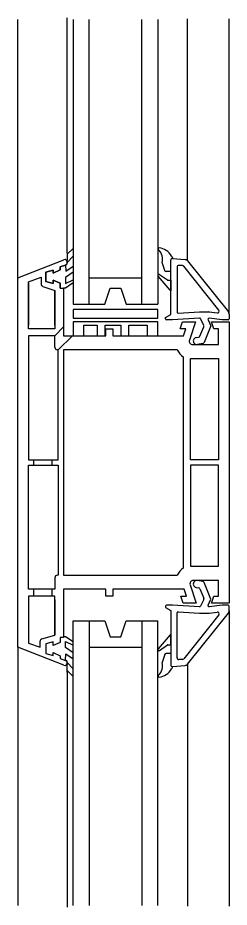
# Model space of a CAD drawing. Header units: inches. Extents: x 5 to 4439, y 354 to 1460.
# Drawn here: x 808.1 to 868.1, y 690.2 to 942.9 of the extents above; entities that cross this region are included whole.
import ezdxf

# ---------------------------------------------------------------- set-up
doc = ezdxf.new("R2010")
doc.units = ezdxf.units.IN
doc.header["$MEASUREMENT"] = 0
for name, color, linetype in [('FINE', 70, 'Continuous'), ('MED', 32, 'Continuous'), ('THIN', 151, 'Continuous')]:
    doc.layers.add(name, color=color, linetype=linetype)

# ---------------------------------------------------------------- blocks, each defined once
blk = doc.blocks.new('DVSIM_MULLION')
at = {"layer": 'FINE'}
for p, q in [((32.5, 125.9), (32.5, 45)), ((37, 45), (37, 125.9)), ((52, 45), (52, 125.9)), ((56.5, 125.9), (56.5, 45)), ((30.75, 59.14), (32.5, 60.82)), ((30.75, 59.59), (30.75, 57.39)), ((32.5, 58.65), (30.75, 56.78)), ((60.66, 58.2), (60.66, 57.97)), ((30.3, 56.15), (30.38, 54.36)), ((30.38, 54.36), (32.5, 55.77)), ((58.44, 54.57), (57.71, 56.8)), ((32.5, 54.04), (30.3, 52.57)), ((56.93, 53.45), (59.23, 51.85)), ((60.15, 54.23), (58.91, 54.23)), ((32.5, 51), (30.25, 49.56)), ((30.3, 52.57), (30.3, 50.86)), ((30.3, 50.86), (32.5, 51.89)), ((37, 52.5), (52, 52.5)), ((60.04, 48.99), (56.6, 52.95)), ((59.35, 51.83), (60.15, 51.83)), ((60.15, 51.83), (60.15, 48.75)), ((30.25, 49.56), (29.75, 49.56)), ((41.5, 45), (43, 49.5)), ((43, 49.5), (46, 49.5)), ((46, 49.5), (47.5, 45)), ((32.5, 45), (41.5, 45)), ((47.5, 45), (56.5, 45)), ((32.5, -125.9), (32.5, -45)), ((32.5, -45), (41.5, -45)), ((37, -45), (37, -125.9)), ((41.5, -45), (43, -49.5)), ((46, -49.5), (47.5, -45)), ((47.5, -45), (56.5, -45)), ((52, -45), (52, -125.9)), ((56.5, -125.9), (56.5, -45)), ((30.25, -49.56), (29.75, -49.56)), ((32.5, -51), (30.25, -49.56)), ((43, -49.5), (46, -49.5)), ((60.04, -48.99), (56.6, -52.95)), ((60.15, -51.83), (60.15, -48.75)), ((30.3, -50.86), (32.5, -51.89)), ((30.3, -52.57), (30.3, -50.86)), ((32.5, -54.04), (30.3, -52.57)), ((37, -52.5), (52, -52.5)), ((56.93, -53.45), (59.23, -51.85)), ((59.35, -51.83), (60.15, -51.83)), ((30.3, -56.15), (30.38, -54.36)), ((30.38, -54.36), (32.5, -55.77)), ((58.44, -54.57), (57.71, -56.8)), ((60.15, -54.23), (58.91, -54.23)), ((32.5, -58.65), (30.75, -56.78)), ((30.75, -59.59), (30.75, -57.39)), ((60.66, -58.2), (60.66, -57.97)), ((30.75, -59.14), (32.5, -60.82))]:
    blk.add_line(p, q, dxfattribs=at)
for centre, radius, start, end in [((56.85, 60.7), 0.3, 89.722, 246.0171), ((56.22, 56.23), 4.81, 30.2956, 82.3863), ((54.19, 57.8), 3.66, 344.2375, 45.967), ((60.16, 58.2), 0.5, 360, 65.2077), ((30.08, 56.72), 0.67, 289.6538, 0), ((60.65, 57.47), 0.5, 88.5203, 180), ((56.8, 53.18), 0.3, 65.2005, 228.3681), ((58.91, 54.73), 0.5, 198.061, 270), ((59.35, 52.13), 0.3, 246.2973, 270), ((59.85, 48.75), 0.3, 0, 50.3159), ((59.85, -48.75), 0.3, 309.6841, 360), ((56.8, -53.18), 0.3, 131.6319, 294.7995), ((59.35, -52.13), 0.3, 90, 113.7027), ((58.91, -54.73), 0.5, 90, 161.939), ((30.08, -56.78), 0.67, 0, 70.3462), ((54.19, -57.8), 3.66, 314.033, 15.7625), ((60.65, -57.47), 0.5, 180, 271.4797), ((56.85, -60.7), 0.3, 113.9829, 270.278), ((56.22, -56.23), 4.81, 277.6137, 329.7044), ((60.16, -58.2), 0.5, 294.7923, 0)]:
    blk.add_arc(centre, radius, start, end, dxfattribs=at)
at = {"layer": 'MED'}
for p, q in [((30.75, 59.59), (30.75, 126.35)), ((16.75, 52.5), (16.75, 125.9)), ((64.94, 57.29), (64.94, 126.07)), ((76.75, 42.15), (76.75, 126.07)), ((16.75, 52.5), (29.84, 57.59)), ((30.31, 56.09), (28.75, 55.54)), ((28.75, 55.54), (30.31, 56.09)), ((28.75, 55.54), (30.31, 56.09)), ((30.75, 56.97), (30.75, 56.72)), ((30.75, 56.72), (30.75, 56.89)), ((30.75, 56.72), (30.75, 56.89)), ((26.76, 54.63), (24.75, 54.11)), ((24.75, 54.11), (26.76, 54.63)), ((24.75, 54.11), (26.76, 54.63)), ((24.75, 54.11), (24.75, 51.38)), ((24.75, 51.38), (24.75, 54.11)), ((24.75, 51.38), (24.75, 54.11)), ((28.75, 54.74), (26.76, 53.83)), ((26.76, 53.83), (28.75, 54.74)), ((26.76, 53.83), (28.75, 54.74)), ((26.76, 53.83), (26.76, 54.63)), ((26.76, 54.63), (26.76, 53.83)), ((26.76, 54.63), (26.76, 53.83)), ((28.75, 55.54), (28.75, 54.74)), ((28.75, 54.74), (28.75, 55.54)), ((28.75, 54.74), (28.75, 55.54)), ((16.75, -52.5), (16.75, 52.5)), ((24.75, 51.38), (26.76, 50.83)), ((26.76, 50.83), (24.75, 51.38)), ((26.76, 50.83), (24.75, 51.38)), ((26.76, 50.83), (26.76, 51.83)), ((26.76, 51.83), (28.75, 50.95)), ((28.75, 50.95), (26.76, 51.83)), ((26.76, 51.83), (26.76, 50.83)), ((26.76, 51.83), (26.76, 50.83)), ((28.75, 50.95), (26.76, 51.83)), ((28.75, 50.95), (28.75, 49.5)), ((28.75, 49.5), (28.75, 50.95)), ((28.75, 49.5), (28.75, 50.95)), ((28.75, 49.5), (29.75, 49.5)), ((29.75, 49.5), (29.75, 36)), ((41.75, 36), (41.75, 38)), ((41.75, 38), (43.75, 38)), ((43.75, 38), (43.75, 36)), ((62.84, 38), (63.47, 40)), ((64.44, 38), (62.84, 38)), ((63.47, 40), (67.22, 40)), ((63.77, 36), (64.44, 38)), ((67.22, 40), (65.47, 34.77)), ((72.38, 38), (71.75, 40)), ((71.75, 40), (76.75, 40)), ((73.75, 38), (72.38, 38)), ((73.75, 33.5), (73.75, 38)), ((76.75, 40), (76.75, -40)), ((29.75, 36), (41.75, 36)), ((43.75, 36), (63.77, 36)), ((66.39, 33.5), (73.75, 33.5)), ((65.67, -34.77), (67.42, -40)), ((73.75, -33.5), (66.59, -33.5)), ((73.75, -38), (73.75, -33.5)), ((41.75, -36), (29.75, -36)), ((29.75, -36), (29.75, -49.68)), ((41.75, -38), (41.75, -36)), ((63.98, -36), (43.75, -36)), ((43.75, -36), (43.75, -38)), ((64.64, -38), (63.98, -36)), ((43.75, -38), (41.75, -38)), ((63.67, -40), (63.05, -38)), ((63.05, -38), (64.64, -38)), ((67.42, -40), (63.67, -40)), ((71.75, -40), (72.38, -38)), ((76.75, -40), (71.75, -40)), ((72.38, -38), (73.75, -38)), ((76.75, -42.15), (76.75, -126.07)), ((29.75, -49.68), (28.75, -49.68)), ((28.75, -49.68), (28.75, -51.12)), ((28.75, -49.68), (28.75, -51.12)), ((28.75, -49.68), (28.75, -51.12)), ((29.84, -57.59), (16.75, -52.5)), ((16.75, -52.5), (16.75, -125.9)), ((26.76, -51), (24.75, -51.55)), ((26.76, -51), (24.75, -51.55)), ((26.76, -51), (24.75, -51.55)), ((24.75, -51.55), (24.75, -54.28)), ((24.75, -51.55), (24.75, -54.28)), ((24.75, -51.55), (24.75, -54.28)), ((26.76, -52), (26.76, -51)), ((26.76, -52), (26.76, -51)), ((26.76, -52), (26.76, -51)), ((28.75, -51.12), (26.76, -52)), ((28.75, -51.12), (26.76, -52)), ((28.75, -51.12), (26.76, -52)), ((24.75, -54.28), (26.76, -54.8)), ((24.75, -54.28), (26.76, -54.8)), ((24.75, -54.28), (26.76, -54.8)), ((26.76, -54.8), (26.76, -54)), ((26.76, -54), (28.75, -54.91)), ((26.76, -54.8), (26.76, -54)), ((26.76, -54), (28.75, -54.91)), ((26.76, -54), (28.75, -54.91)), ((26.76, -54.8), (26.76, -54)), ((28.75, -54.91), (28.75, -55.71)), ((28.75, -54.91), (28.75, -55.71)), ((28.75, -54.91), (28.75, -55.71)), ((28.75, -55.71), (30.31, -56.27)), ((28.75, -55.71), (30.31, -56.27)), ((28.75, -55.71), (30.31, -56.27)), ((30.75, -56.9), (30.75, -56.97)), ((30.75, -56.9), (30.75, -57.07)), ((30.75, -56.9), (30.75, -57.07)), ((30.75, -57.23), (30.75, -57.39)), ((64.94, -57.29), (64.94, -126.07)), ((30.75, -59.59), (30.75, -126.35))]:
    blk.add_line(p, q, dxfattribs=at)
for centre, radius, start, end in [((30.08, 56.97), 0.67, 0, 111.2534), ((30.08, 56.78), 0.67, 289.6538, 360), ((30.08, 56.72), 0.67, 289.6538, 0), ((30.08, 56.72), 0.67, 289.6538, 0), ((66.39, 34.46), 0.965, 161.5651, 270), ((66.59, -34.46), 0.965, 90, 198.4349), ((30.08, -56.97), 0.67, 248.7466, 0), ((30.08, -56.9), 0.67, 360, 70.3462), ((30.08, -56.9), 0.67, 360, 70.3462), ((30.08, -56.9), 0.67, 0, 70.3462)]:
    blk.add_arc(centre, radius, start, end, dxfattribs=at)
at = {"layer": 'THIN'}
for p, q in [((60.15, 42.07), (60.15, 57.47)), ((60.69, 57.97), (64.24, 57.66)), ((63.48, 55.96), (62.49, 56)), ((73.8, 43.31), (63.84, 55.77)), ((64.94, 57.29), (76.53, 42.77)), ((61.95, 55.51), (61.95, 42.73)), ((19.75, 51.32), (23.36, 52.61)), ((19.75, 38), (19.75, 51.32)), ((19.75, 50.92), (19.75, 39)), ((23.36, 52.61), (23.36, 50.76)), ((23.85, 50.02), (27.25, 48.87)), ((27.25, 48.87), (27.25, 38)), ((27.25, 39), (27.25, 48.87)), ((56.5, 43.5), (32.5, 43.5)), ((32.5, 43.5), (32.5, 41)), ((56.5, 41), (56.5, 43.5)), ((32.5, 41), (56.5, 41)), ((58.65, 41.2), (60.15, 42.07)), ((58.65, 40.8), (58.65, 41.2)), ((60.65, 40.5), (58.95, 40.5)), ((68.34, 41), (60.65, 40.5)), ((62.27, 42.43), (68.33, 42.8)), ((68.35, 42.8), (71.02, 42.8)), ((69.52, 38.97), (68.63, 40.83)), ((70.76, 40.56), (71.58, 38.82)), ((71.06, 42.8), (73.35, 42.5)), ((74.75, 40.5), (71.07, 40.98)), ((76.45, 40.5), (74.75, 40.5)), ((76.75, 42.15), (76.75, 40.8)), ((27.25, 38), (19.75, 38)), ((27.25, 36), (29.75, 38.5)), ((56.5, 40), (32.5, 40)), ((32.5, 40), (32.5, 36)), ((35.5, 36), (35.5, 39)), ((35.5, 39), (39.31, 39)), ((39.31, 39), (39.31, 36)), ((41.56, 36), (41.56, 39)), ((41.56, 39), (46, 39)), ((46, 39), (46, 36)), ((48.25, 36), (48.25, 39)), ((48.25, 39), (53.5, 39)), ((53.5, 39), (53.5, 36)), ((56.5, 36), (56.5, 40)), ((68.44, 35.92), (69.53, 38.56)), ((71.58, 38.82), (69.63, 34.11)), ((27.25, 36), (19.75, 36)), ((19.75, 36), (19.75, 0.75)), ((27.25, 32.8), (27.25, 36)), ((28.25, 32), (32.25, 36)), ((32.5, 36), (35.5, 36)), ((39.31, 36), (41.56, 36)), ((46, 36), (48.25, 36)), ((53.5, 36), (56.5, 36)), ((67.38, 35.5), (68.07, 35.62)), ((69.26, 33.81), (67.75, 33.53)), ((28.25, 32), (28.05, 32)), ((28.25, 0.75), (28.25, 32)), ((62.01, 32), (29.75, 32)), ((29.75, 32), (29.75, -32)), ((63.75, -29.98), (63.75, 29.98)), ((65.75, 0.75), (65.75, 29.5)), ((65.75, 29.5), (73.75, 29.5)), ((73.75, 29.5), (73.75, 0.75)), ((19.75, 0.75), (28.25, 0.75)), ((21.22, 0.75), (21.22, -0.75)), ((26.41, 0.75), (26.41, -0.75)), ((73.75, 0.75), (65.75, 0.75)), ((19.75, -36), (19.75, -0.75)), ((19.75, -0.75), (28.25, -0.75)), ((28.25, -0.75), (28.25, -32)), ((73.75, -0.75), (65.75, -0.75)), ((65.75, -0.75), (65.75, -29.5)), ((73.75, -29.5), (73.75, -0.75)), ((65.75, -29.5), (73.75, -29.5)), ((27.25, -32.8), (27.25, -36)), ((28.25, -32), (28.05, -32)), ((29.75, -32), (62.01, -32)), ((69.26, -33.81), (67.75, -33.53)), ((71.58, -38.82), (69.63, -34.11)), ((27.25, -36), (19.75, -36)), ((21.22, -36), (21.22, -38)), ((26.41, -36), (26.41, -38)), ((67.38, -35.5), (68.07, -35.62)), ((68.44, -35.92), (69.53, -38.56)), ((27.25, -38), (19.75, -38)), ((19.75, -38), (19.75, -51.32)), ((27.25, -49.03), (27.25, -38)), ((27.25, -39), (27.25, -49.03)), ((69.52, -38.97), (68.63, -40.83)), ((70.76, -40.56), (71.58, -38.82)), ((58.65, -40.8), (58.65, -41.2)), ((58.65, -41.2), (60.15, -42.07)), ((60.65, -40.5), (58.95, -40.5)), ((60.15, -42.07), (60.15, -57.47)), ((68.34, -41), (60.65, -40.5)), ((61.95, -55.51), (61.95, -42.73)), ((62.27, -42.43), (68.33, -42.8)), ((64.94, -57.29), (76.53, -42.77)), ((68.35, -42.8), (71.02, -42.8)), ((71.06, -42.8), (73.35, -42.5)), ((74.75, -40.5), (71.07, -40.98)), ((76.45, -40.5), (74.75, -40.5)), ((76.75, -42.15), (76.75, -40.8)), ((73.8, -43.31), (63.84, -55.77)), ((23.6, -50.06), (27.25, -49.03)), ((19.75, -51.32), (23.11, -52.49)), ((23.11, -52.49), (23.11, -50.8)), ((60.69, -57.97), (64.24, -57.66)), ((63.48, -55.96), (62.49, -56))]:
    blk.add_line(p, q, dxfattribs=at)
for centre, radius, start, end in [((60.65, 57.47), 0.5, 85, 180), ((62.45, 55.51), 0.5, 85, 180), ((63.45, 55.46), 0.5, 38.6198, 87.3304), ((64.16, 56.66), 1, 38.6198, 85), ((24.16, 50.76), 0.8, 180, 246.8014), ((73.41, 42.99), 0.5, 262.5496, 38.6198), ((58.95, 40.8), 0.3, 180, 270), ((62.25, 42.73), 0.3, 180, 274.2927), ((68.35, 42.5), 0.3, 90, 94.2927), ((68.36, 40.7), 0.3, 25.4867, 93.6852), ((71.03, 40.68), 0.3, 82.5496, 205.4867), ((71.02, 42.5), 0.3, 82.5496, 90), ((76.45, 40.8), 0.3, 270, 360), ((75.75, 42.15), 1, 0, 38.6198), ((69.07, 38.75), 0.5, 337.4867, 25.4867), ((67.56, 34.51), 1, 100.4865, 280.4868), ((67.97, 36.12), 0.5, 280.4867, 337.4867), ((69.17, 34.3), 0.5, 280.4867, 337.4867), ((28.05, 32.8), 0.8, 180, 270), ((66.92, 34.46), 5.5, 206.6475, 234.7482), ((66.92, -34.46), 5.5, 125.2518, 153.3525), ((28.05, -32.8), 0.8, 90, 180), ((67.56, -34.51), 1, 79.5132, 259.5135), ((69.17, -34.3), 0.5, 22.5133, 79.5133), ((67.97, -36.12), 0.5, 22.5133, 79.5133), ((69.07, -38.75), 0.5, 334.5133, 22.5133), ((58.95, -40.8), 0.3, 90, 180), ((62.25, -42.73), 0.3, 85.7073, 180), ((68.35, -42.5), 0.3, 265.7073, 270), ((68.36, -40.7), 0.3, 266.3148, 334.5133), ((71.03, -40.68), 0.3, 154.5133, 277.4504), ((71.02, -42.5), 0.3, 270, 277.4504), ((73.41, -42.99), 0.5, 321.3802, 97.4504), ((76.45, -40.8), 0.3, 0, 90), ((75.75, -42.15), 1, 321.3802, 360), ((23.91, -50.8), 0.8, 113.1986, 180), ((62.45, -55.51), 0.5, 180, 275), ((60.65, -57.47), 0.5, 180, 275), ((63.45, -55.46), 0.5, 272.6696, 321.3802), ((64.16, -56.66), 1, 275, 321.3802)]:
    blk.add_arc(centre, radius, start, end, dxfattribs=at)

msp = doc.modelspace()

# ---------------------------------------------------------------- block references
msp.add_blockref('DVSIM_MULLION', (791.32, 816.55))

doc.saveas('drawing.dxf')
